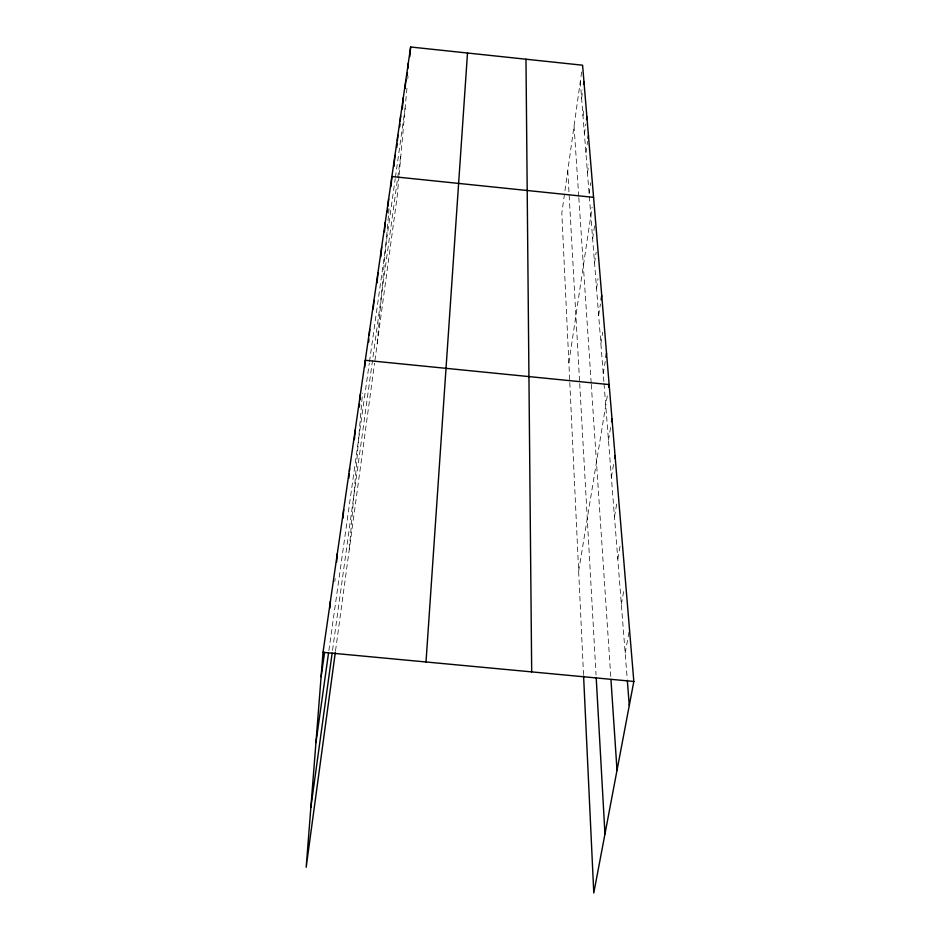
<?xml version="1.0" encoding="UTF-8"?>
<svg xmlns="http://www.w3.org/2000/svg" width="940" height="940" viewBox="0 0 940 940"><rect width="100%" height="100%" fill="white"/><g stroke="black" fill="none" stroke-linecap="round" stroke-linejoin="round"><path stroke-width="0.7" stroke-dasharray="4.7 3.53" d="M349.316 549.183L362.523 393.026M377.21 343.57L388.526 214.837M388.655 213.427L389.266 206.354M399.007 176.274L397.232 196.037L374.755 361.712M399.136 174.863L407.126 86.022M407.76 78.96L408.019 76.128M335.533 650.774L374.566 363.11M332.525 650.304L401.063 153.42M328.882 650.586L369.314 363.016M369.514 361.583L395.235 178.659M395.423 177.272L405.116 108.335M581.637 71.992L561.826 212.981L569.734 381.135M581.613 98.195L582.788 89.923M334.781 581.472L335.204 578.558M582.988 115.644L583.987 108.629M584.41 133.868L585.855 123.892M585.914 152.915L587.594 141.317M587.476 172.866L588.675 164.688M589.121 193.758L590.755 182.677M568.865 362.723L592.106 207.223M592.647 238.701L594.597 225.788M594.55 262.918L596.207 252.061M596.548 288.404L598.04 278.733M598.651 315.288L600.425 304.02M600.883 343.664L602.705 332.184M603.233 373.673L605.219 361.383M578.664 571.168L607.557 394.318M608.462 440.237L611.059 424.622M611.376 477.262L613.667 463.69M614.478 516.788L616.863 502.935M617.792 559.042L620.283 544.906M621.352 604.338L623.937 589.921M625.17 653.018L629.248 630.869M580.297 81.486L603.915 382.345M604.032 383.79L627.227 679.244M574.046 126.019L578.723 196.201M578.817 197.623L591.178 382.956M591.272 384.354L610.871 678.151M567.772 170.716L579.628 382.192M579.71 383.637L596.042 675.014M569.793 382.556L583.517 674.615"/><path stroke-width="1.41" d="M426.008 661.983L467.509 53.028M583.587 676.036L593.786 893L633.83 681.465L582.589 65.213L410.639 47L323.019 652.325L306.17 867.279L335.345 652.231M329.87 608.18L330.422 601.142M336.626 561.956L337.296 553.684M342.982 518.175L343.688 509.562M348.822 478.272L349.175 474.065M349.398 471.257L349.633 468.449M354.392 439.662L355.191 430.027M359.315 406.997L359.562 404.118M359.926 399.805L360.408 394.048M364.697 367.34L365.284 360.29L609.144 384.578L608.685 387.362M368.691 341.902L368.927 339.14M369.279 334.993L369.749 329.458M373.215 309.084L373.967 300.377M377.081 282.858L377.939 272.882M380.865 256.644L381.711 246.856M384.448 231.792L385.282 222.192M387.527 211.829L387.785 208.927M388.032 206.025L388.666 198.775M391.017 186.484L391.898 176.52L593.575 197.353M393.966 166.533L394.964 155.335M396.786 147.521L397.15 143.397M397.397 140.648L397.879 135.149M399.712 126.7L399.947 123.998M400.193 121.295L400.663 115.89M402.308 109.017L403.331 97.513M405.116 88.419L405.869 79.935M407.185 75.623L407.431 72.85M407.807 68.679L408.312 63.109M409.781 56.576L410.639 47M310.87 807.307L332.137 653.136M315.946 742.588L328.471 653.476M583.564 84.412L583.952 81.651M321.104 676.741L324.606 652.337M586.466 119.615L586.877 116.76M588.017 138.415L588.44 135.525M601.083 299.789L601.741 295.571M605.877 357.294L606.535 353.193M611.529 421.778L611.999 418.935M614.584 458.262L615.042 455.536M323.019 652.325L633.83 681.465M627.344 680.701L629.283 705.47M610.965 679.573L617.016 770.271M596.207 677.881L604.961 833.956M525.977 59.22L531.688 671.889"/></g></svg>
